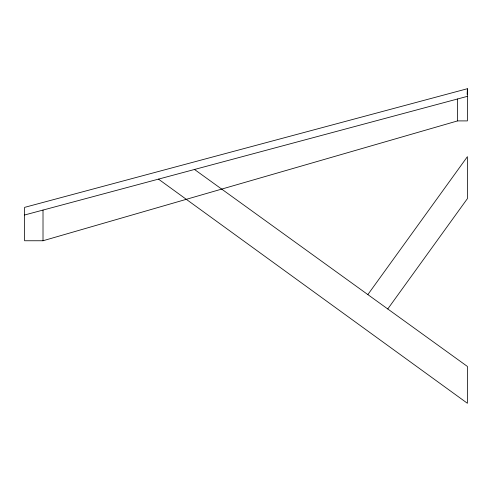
<?xml version="1.0" encoding="UTF-8"?>
<svg xmlns="http://www.w3.org/2000/svg" width="492" height="492" viewBox="0 0 492 492"><rect width="100%" height="100%" fill="white"/><g stroke="black" fill="none" stroke-linecap="round" stroke-linejoin="round"><path stroke-width="0.74" d="M467.142 94.335L467.4 88.72L24.6 207.372L24.6 240.754L43.013 240.754L457.578 120.903L467.4 120.903L467.4 88.72M367.85 294.591L467.4 156.671L467.4 198.627L387.764 308.964M24.6 214.998L467.4 96.346M194.5 169.469L467.4 366.448L467.4 403.28L158.473 179.125M457.578 98.978L457.578 120.903M43.013 210.059L43.013 240.754"/></g></svg>
